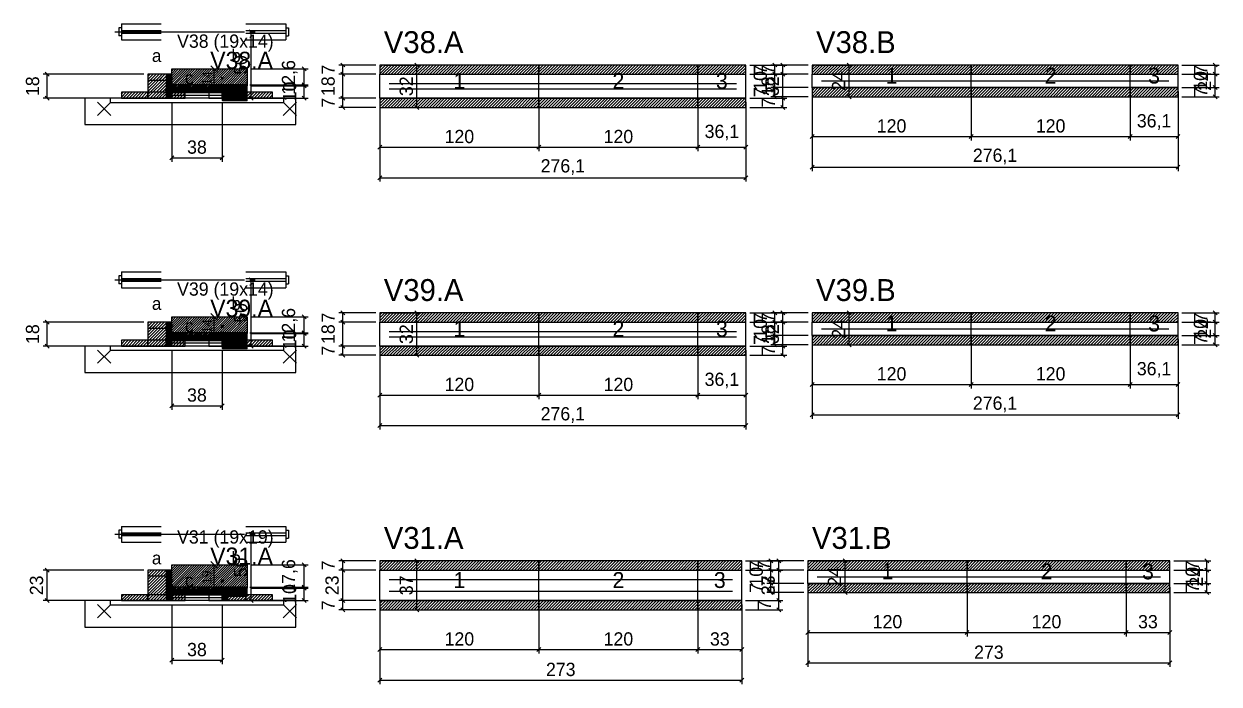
# Model space of a CAD drawing. Extents: x -9000 to 3070, y -8804 to 1250.
# Drawn here: x -72 to 830, y -7524 to -7026 of the extents above; entities that cross this region are included whole.
import ezdxf
from ezdxf.enums import TextEntityAlignment as Align

# ---------------------------------------------------------------- set-up
doc = ezdxf.new("R2010")
doc.units = 0
for name, color, linetype in [('5', 5, 'Continuous'), ('BARRA_ANCORAGEM', 126, 'Continuous'), ('barrote', 126, 'Continuous'), ('CONCRETO', 251, 'Continuous'), ('COTA', 241, 'Continuous'), ('Cota Seção (2x)', 241, 'Continuous'), ('detalhes', 7, 'Continuous'), ('Hachura', 251, 'Continuous'), ('HACHURACONCRETO', 251, 'Continuous'), ('Madeira', 126, 'Continuous'), ('NOMENCLATURA', 7, 'Continuous'), ('Painéis', 200, 'Continuous'), ('presilha', 224, 'Continuous'), ('SARR_2.2x5', 40, 'Continuous'), ('SARR_2.2x7', 40, 'Continuous'), ('SARRAFO_2_2X7', 40, 'Continuous'), ('SCO-___-LAJ', 224, 'Continuous'), ('TENSOR', 224, 'Continuous'), ('Texto Seção', 7, 'Continuous')]:
    doc.layers.add(name, color=color, linetype=linetype)
doc.dimstyles.new('PAINEL', dxfattribs={"dimtxt": 10, "dimasz": 3, "dimexe": 3, "dimexo": 3, "dimgap": 3, "dimtad": 1, "dimblk": 'OBLIQUE', "dimblk1": 'OBLIQUE', "dimcen": 2.5, "dimclrd": 4, "dimclre": 4, "dimclrt": 240, "dimazin": 3, "dimtfac": 1, "dimtmove": 0, "dimatfit": 3})
doc.dimstyles.new('SECAO2X', dxfattribs={"dimtxt": 7, "dimasz": 5, "dimexe": 3, "dimexo": 3, "dimgap": 2, "dimtad": 3, "dimblk": 'OBLIQUE', "dimblk1": 'OBLIQUE', "dimcen": 2.5, "dimclrd": 4, "dimclre": 4, "dimclrt": 1, "dimazin": 3, "dimtfac": 1, "dimtmove": 0, "dimatfit": 3})

# ---------------------------------------------------------------- blocks, each defined once
blk = doc.blocks.new('PAR_ESQ')
for p, q in [((-1, -1), (1, 1)), ((-1, 1), (1, -1))]:
    blk.add_line(p, q)
blk = doc.blocks.new('PAR_FUNDO_ESQ')
for p, q in [((-1, -1), (1, 1)), ((-1, 1), (1, -1))]:
    blk.add_line(p, q)
blk = doc.blocks.new('PAR_FUNDO_DIR')
for p, q in [((-1, -1), (1, 1)), ((-1, 1), (1, -1))]:
    blk.add_line(p, q)
blk = doc.blocks.new('par_int_esq')
for p, q in [((-1, -1), (1, 1)), ((-1, 1), (1, -1))]:
    blk.add_line(p, q)
blk = doc.blocks.new('par_int_dir')
for p, q in [((-1, -1), (1, 1)), ((-1, 1), (1, -1))]:
    blk.add_line(p, q)
blk = doc.blocks.new('_OBLIQUE')
at = {"color": 0, "linetype": 'BYBLOCK'}
blk.add_line((-0.5, -0.5), (0.5, 0.5), dxfattribs=at)

msp = doc.modelspace()

# ---------------------------------------------------------------- hatches: boundary and pattern name
at = {"layer": 'COTA'}
h = msp.add_hatch(dxfattribs=at)
h.set_pattern_fill('ANSI31', scale=0.4)
h.paths.add_polyline_path([(40, -7074), (40, -7060), (97, -7060), (97, -7072.6), (78, -7072.6), (78, -7074)])
h = msp.add_hatch(dxfattribs=at)
h.set_pattern_fill('ANSI31', scale=0.5)
h.paths.add_polyline_path([(197, -7064), (317, -7064), (317, -7057), (197, -7057)])
h = msp.add_hatch(dxfattribs=at)
h.set_pattern_fill('ANSI31', scale=0.5)
h.paths.add_polyline_path([(317, -7064), (437, -7064), (437, -7057), (317, -7057)])
h = msp.add_hatch(dxfattribs=at)
h.set_pattern_fill('ANSI31', scale=0.5)
h.paths.add_polyline_path([(437, -7064), (473.1, -7064), (473.1, -7057), (437, -7057)])
h = msp.add_hatch(dxfattribs=at)
h.set_pattern_fill('ANSI31', scale=0.5)
h.paths.add_polyline_path([(523.1, -7064), (643.1, -7064), (643.1, -7057), (523.1, -7057)])
h = msp.add_hatch(dxfattribs=at)
h.set_pattern_fill('ANSI31', scale=0.5)
h.paths.add_polyline_path([(643.1, -7064), (763.1, -7064), (763.1, -7057), (643.1, -7057)])
h = msp.add_hatch(dxfattribs=at)
h.set_pattern_fill('ANSI31', scale=0.5)
h.paths.add_polyline_path([(763.1, -7064), (799.2, -7064), (799.2, -7057), (763.1, -7057)])
h = msp.add_hatch(dxfattribs=at)
h.set_pattern_fill('ANSI31', scale=0.5)
h.paths.add_polyline_path([(523.1, -7081), (643.1, -7081), (643.1, -7074), (523.1, -7074)])
h = msp.add_hatch(dxfattribs=at)
h.set_pattern_fill('ANSI31', scale=0.5)
h.paths.add_polyline_path([(643.1, -7081), (763.1, -7081), (763.1, -7074), (643.1, -7074)])
h = msp.add_hatch(dxfattribs=at)
h.set_pattern_fill('ANSI31', scale=0.5)
h.paths.add_polyline_path([(763.1, -7081), (799.2, -7081), (799.2, -7074), (763.1, -7074)])
h = msp.add_hatch(dxfattribs=at)
h.set_pattern_fill('ANSI31', scale=0.5)
h.paths.add_polyline_path([(197, -7089), (317, -7089), (317, -7082), (197, -7082)])
h = msp.add_hatch(dxfattribs=at)
h.set_pattern_fill('ANSI31', scale=0.5)
h.paths.add_polyline_path([(317, -7089), (437, -7089), (437, -7082), (317, -7082)])
h = msp.add_hatch(dxfattribs=at)
h.set_pattern_fill('ANSI31', scale=0.5)
h.paths.add_polyline_path([(437, -7089), (473.1, -7089), (473.1, -7082), (437, -7082)])
h = msp.add_hatch(dxfattribs=at)
h.set_pattern_fill('ANSI31', scale=0.4)
h.paths.add_polyline_path([(40, -7261), (40, -7247), (97, -7247), (97, -7259.6), (78, -7259.6), (78, -7261)])
h = msp.add_hatch(dxfattribs=at)
h.set_pattern_fill('ANSI31', scale=0.5)
h.paths.add_polyline_path([(197, -7251), (317, -7251), (317, -7244), (197, -7244)])
h = msp.add_hatch(dxfattribs=at)
h.set_pattern_fill('ANSI31', scale=0.5)
h.paths.add_polyline_path([(317, -7251), (437, -7251), (437, -7244), (317, -7244)])
h = msp.add_hatch(dxfattribs=at)
h.set_pattern_fill('ANSI31', scale=0.5)
h.paths.add_polyline_path([(437, -7251), (473.1, -7251), (473.1, -7244), (437, -7244)])
h = msp.add_hatch(dxfattribs=at)
h.set_pattern_fill('ANSI31', scale=0.5)
h.paths.add_polyline_path([(523.1, -7251), (643.1, -7251), (643.1, -7244), (523.1, -7244)])
h = msp.add_hatch(dxfattribs=at)
h.set_pattern_fill('ANSI31', scale=0.5)
h.paths.add_polyline_path([(643.1, -7251), (763.1, -7251), (763.1, -7244), (643.1, -7244)])
h = msp.add_hatch(dxfattribs=at)
h.set_pattern_fill('ANSI31', scale=0.5)
h.paths.add_polyline_path([(763.1, -7251), (799.2, -7251), (799.2, -7244), (763.1, -7244)])
h = msp.add_hatch(dxfattribs=at)
h.set_pattern_fill('ANSI31', scale=0.5)
h.paths.add_polyline_path([(523.1, -7268), (643.1, -7268), (643.1, -7261), (523.1, -7261)])
h = msp.add_hatch(dxfattribs=at)
h.set_pattern_fill('ANSI31', scale=0.5)
h.paths.add_polyline_path([(643.1, -7268), (763.1, -7268), (763.1, -7261), (643.1, -7261)])
h = msp.add_hatch(dxfattribs=at)
h.set_pattern_fill('ANSI31', scale=0.5)
h.paths.add_polyline_path([(763.1, -7268), (799.2, -7268), (799.2, -7261), (763.1, -7261)])
h = msp.add_hatch(dxfattribs=at)
h.set_pattern_fill('ANSI31', scale=0.5)
h.paths.add_polyline_path([(197, -7276), (317, -7276), (317, -7269), (197, -7269)])
h = msp.add_hatch(dxfattribs=at)
h.set_pattern_fill('ANSI31', scale=0.5)
h.paths.add_polyline_path([(317, -7276), (437, -7276), (437, -7269), (317, -7269)])
h = msp.add_hatch(dxfattribs=at)
h.set_pattern_fill('ANSI31', scale=0.5)
h.paths.add_polyline_path([(437, -7276), (473.1, -7276), (473.1, -7269), (437, -7269)])
h = msp.add_hatch(dxfattribs=at)
h.set_pattern_fill('ANSI31', scale=0.4)
h.paths.add_polyline_path([(40, -7453), (40, -7434), (97, -7434), (97, -7451.6), (78, -7451.6), (78, -7453)])
h = msp.add_hatch(dxfattribs=at)
h.set_pattern_fill('ANSI31', scale=0.5)
h.paths.add_polyline_path([(197, -7438), (317, -7438), (317, -7431), (197, -7431)])
h = msp.add_hatch(dxfattribs=at)
h.set_pattern_fill('ANSI31', scale=0.5)
h.paths.add_polyline_path([(317, -7438), (437, -7438), (437, -7431), (317, -7431)])
h = msp.add_hatch(dxfattribs=at)
h.set_pattern_fill('ANSI31', scale=0.5)
h.paths.add_polyline_path([(437, -7438), (470, -7438), (470, -7431), (437, -7431)])
h = msp.add_hatch(dxfattribs=at)
h.set_pattern_fill('ANSI31', scale=0.5)
h.paths.add_polyline_path([(520, -7438), (640, -7438), (640, -7431), (520, -7431)])
h = msp.add_hatch(dxfattribs=at)
h.set_pattern_fill('ANSI31', scale=0.5)
h.paths.add_polyline_path([(640, -7438), (760, -7438), (760, -7431), (640, -7431)])
h = msp.add_hatch(dxfattribs=at)
h.set_pattern_fill('ANSI31', scale=0.5)
h.paths.add_polyline_path([(760, -7438), (793, -7438), (793, -7431), (760, -7431)])
h = msp.add_hatch(dxfattribs=at)
h.set_pattern_fill('ANSI31', scale=0.5)
h.paths.add_polyline_path([(520, -7455), (640, -7455), (640, -7448), (520, -7448)])
h = msp.add_hatch(dxfattribs=at)
h.set_pattern_fill('ANSI31', scale=0.5)
h.paths.add_polyline_path([(640, -7455), (760, -7455), (760, -7448), (640, -7448)])
h = msp.add_hatch(dxfattribs=at)
h.set_pattern_fill('ANSI31', scale=0.5)
h.paths.add_polyline_path([(760, -7455), (793, -7455), (793, -7448), (760, -7448)])
h = msp.add_hatch(dxfattribs=at)
h.set_pattern_fill('ANSI31', scale=0.5)
h.paths.add_polyline_path([(197, -7468), (317, -7468), (317, -7461), (197, -7461)])
h = msp.add_hatch(dxfattribs=at)
h.set_pattern_fill('ANSI31', scale=0.5)
h.paths.add_polyline_path([(317, -7468), (437, -7468), (437, -7461), (317, -7461)])
h = msp.add_hatch(dxfattribs=at)
h.set_pattern_fill('ANSI31', scale=0.5)
h.paths.add_polyline_path([(437, -7468), (470, -7468), (470, -7461), (437, -7461)])
at = {"layer": 'Hachura'}
h = msp.add_hatch(dxfattribs=at)
h.set_pattern_fill('ANSI31', scale=0.5)
h.paths.add_polyline_path([(22, -7082), (36, -7082), (36, -7064), (22, -7064)])
h = msp.add_hatch(dxfattribs=at)
h.set_pattern_fill('ANSI31', scale=0.5)
h.paths.add_polyline_path([(22, -7068.4), (36, -7068.4), (36, -7064), (22, -7064)])
h = msp.add_hatch(dxfattribs=at)
h.set_pattern_fill('SOLID')
h.paths.add_polyline_path([(36, -7082), (40, -7082), (40, -7064), (36, -7064)])
h = msp.add_hatch(dxfattribs=at)
h.set_pattern_fill('ANSI31', scale=0.5)
h.paths.add_polyline_path([(2, -7082), (22, -7082), (22, -7077.6), (2, -7077.6)])
h = msp.add_hatch(dxfattribs=at)
h.set_pattern_fill('SOLID')
h.paths.add_polyline_path([(40, -7077.6), (78, -7077.6), (78, -7074), (40, -7074)])
h = msp.add_hatch(dxfattribs=at)
h.set_pattern_fill('ANSI31', scale=0.5)
h.paths.add_polyline_path([(40, -7082), (50, -7082), (50, -7077.6), (40, -7077.6)])
h = msp.add_hatch(dxfattribs=at)
h.set_pattern_fill('SOLID')
h.paths.add_polyline_path([(78, -7082), (82, -7082), (82, -7072), (78, -7072)])
h = msp.add_hatch(dxfattribs=at)
h.set_pattern_fill('SOLID')
h.paths.add_polyline_path([(78, -7072), (97, -7072), (97, -7084), (78, -7084)])
h = msp.add_hatch(dxfattribs=at)
h.set_pattern_fill('ANSI31', scale=0.5)
h.paths.add_polyline_path([(82, -7082), (96, -7082), (96, -7072), (82, -7072)])
h = msp.add_hatch(dxfattribs=at)
h.set_pattern_fill('ANSI31', scale=0.5)
h.paths.add_polyline_path([(82, -7076.4), (96, -7076.4), (96, -7072), (82, -7072)])
h = msp.add_hatch(dxfattribs=at)
h.set_pattern_fill('ANSI31', scale=0.5)
h.paths.add_polyline_path([(96, -7082), (116, -7082), (116, -7077.6), (96, -7077.6)])
h = msp.add_hatch(dxfattribs=at)
h.set_pattern_fill('ANSI31', scale=0.5)
h.paths.add_polyline_path([(22, -7269), (36, -7269), (36, -7251), (22, -7251)])
h = msp.add_hatch(dxfattribs=at)
h.set_pattern_fill('ANSI31', scale=0.5)
h.paths.add_polyline_path([(22, -7255.4), (36, -7255.4), (36, -7251), (22, -7251)])
h = msp.add_hatch(dxfattribs=at)
h.set_pattern_fill('SOLID')
h.paths.add_polyline_path([(36, -7269), (40, -7269), (40, -7251), (36, -7251)])
h = msp.add_hatch(dxfattribs=at)
h.set_pattern_fill('SOLID')
h.paths.add_polyline_path([(78, -7269), (82, -7269), (82, -7259), (78, -7259)])
h = msp.add_hatch(dxfattribs=at)
h.set_pattern_fill('SOLID')
h.paths.add_polyline_path([(78, -7259), (97, -7259), (97, -7271), (78, -7271)])
h = msp.add_hatch(dxfattribs=at)
h.set_pattern_fill('ANSI31', scale=0.5)
h.paths.add_polyline_path([(82, -7269), (96, -7269), (96, -7259), (82, -7259)])
h = msp.add_hatch(dxfattribs=at)
h.set_pattern_fill('ANSI31', scale=0.5)
h.paths.add_polyline_path([(82, -7263.4), (96, -7263.4), (96, -7259), (82, -7259)])
h = msp.add_hatch(dxfattribs=at)
h.set_pattern_fill('ANSI31', scale=0.5)
h.paths.add_polyline_path([(2, -7269), (22, -7269), (22, -7264.6), (2, -7264.6)])
h = msp.add_hatch(dxfattribs=at)
h.set_pattern_fill('SOLID')
h.paths.add_polyline_path([(40, -7264.6), (78, -7264.6), (78, -7261), (40, -7261)])
h = msp.add_hatch(dxfattribs=at)
h.set_pattern_fill('ANSI31', scale=0.5)
h.paths.add_polyline_path([(40, -7269), (50, -7269), (50, -7264.6), (40, -7264.6)])
h = msp.add_hatch(dxfattribs=at)
h.set_pattern_fill('ANSI31', scale=0.5)
h.paths.add_polyline_path([(96, -7269), (116, -7269), (116, -7264.6), (96, -7264.6)])
h = msp.add_hatch(dxfattribs=at)
h.set_pattern_fill('ANSI31', scale=0.5)
h.paths.add_polyline_path([(22, -7461), (36, -7461), (36, -7438), (22, -7438)])
h = msp.add_hatch(dxfattribs=at)
h.set_pattern_fill('ANSI31', scale=0.5)
h.paths.add_polyline_path([(22, -7442.4), (36, -7442.4), (36, -7438), (22, -7438)])
h = msp.add_hatch(dxfattribs=at)
h.set_pattern_fill('SOLID')
h.paths.add_polyline_path([(36, -7461), (40, -7461), (40, -7438), (36, -7438)])
h = msp.add_hatch(dxfattribs=at)
h.set_pattern_fill('ANSI31', scale=0.5)
h.paths.add_polyline_path([(2, -7461), (22, -7461), (22, -7456.6), (2, -7456.6)])
h = msp.add_hatch(dxfattribs=at)
h.set_pattern_fill('SOLID')
h.paths.add_polyline_path([(40, -7456.6), (78, -7456.6), (78, -7453), (40, -7453)])
h = msp.add_hatch(dxfattribs=at)
h.set_pattern_fill('ANSI31', scale=0.5)
h.paths.add_polyline_path([(40, -7461), (50, -7461), (50, -7456.6), (40, -7456.6)])
h = msp.add_hatch(dxfattribs=at)
h.set_pattern_fill('SOLID')
h.paths.add_polyline_path([(78, -7461), (82, -7461), (82, -7451), (78, -7451)])
h = msp.add_hatch(dxfattribs=at)
h.set_pattern_fill('SOLID')
h.paths.add_polyline_path([(78, -7451), (97, -7451), (97, -7458), (78, -7458)])
h = msp.add_hatch(dxfattribs=at)
h.set_pattern_fill('ANSI31', scale=0.5)
h.paths.add_polyline_path([(82, -7461), (96, -7461), (96, -7451), (82, -7451)])
h = msp.add_hatch(dxfattribs=at)
h.set_pattern_fill('ANSI31', scale=0.5)
h.paths.add_polyline_path([(82, -7455.4), (96, -7455.4), (96, -7451), (82, -7451)])
h = msp.add_hatch(dxfattribs=at)
h.set_pattern_fill('ANSI31', scale=0.5)
h.paths.add_polyline_path([(96, -7461), (116, -7461), (116, -7456.6), (96, -7456.6)])
at = {"layer": 'HACHURACONCRETO'}
h = msp.add_hatch(dxfattribs=at)
h.set_pattern_fill('ANSI31', scale=0.3)
h.paths.add_polyline_path([(40, -7077.6), (78, -7077.6), (78, -7072), (40, -7072)])
h = msp.add_hatch(dxfattribs=at)
h.set_pattern_fill('ANSI31', scale=0.3)
h.paths.add_polyline_path([(40, -7264.6), (78, -7264.6), (78, -7259), (40, -7259)])
h = msp.add_hatch(dxfattribs=at)
h.set_pattern_fill('ANSI31', scale=0.3)
h.paths.add_polyline_path([(40, -7456.6), (78, -7456.6), (78, -7451), (40, -7451)])

# ---------------------------------------------------------------- linework, layer by layer
for p, q in [((0, -7029), (0, -7035)), ((2, -7029), (0, -7029)), ((2, -7026), (32, -7026)), ((2, -7026), (2, -7038)), ((2, -7031), (32, -7031)), ((2, -7033), (32, -7033)), ((96, -7026), (126, -7026)), ((96, -7031), (126, -7031)), ((96, -7033), (126, -7033)), ((126, -7026), (126, -7038)), ((126, -7029), (128, -7029)), ((128, -7029), (128, -7035)), ((2, -7035), (0, -7035)), ((2, -7038), (32, -7038)), ((96, -7038), (126, -7038)), ((126, -7035), (128, -7035)), ((2, -7213), (32, -7213)), ((2, -7213), (2, -7225)), ((96, -7213), (126, -7213)), ((126, -7213), (126, -7225)), ((0, -7216), (0, -7222)), ((2, -7216), (0, -7216)), ((2, -7222), (0, -7222)), ((2, -7218), (32, -7218)), ((2, -7220), (32, -7220)), ((96, -7218), (126, -7218)), ((96, -7220), (126, -7220)), ((126, -7216), (128, -7216)), ((126, -7222), (128, -7222)), ((128, -7216), (128, -7222)), ((2, -7225), (32, -7225)), ((96, -7225), (126, -7225)), ((0, -7408), (0, -7414)), ((2, -7408), (0, -7408)), ((2, -7405), (32, -7405)), ((2, -7405), (2, -7417)), ((2, -7410), (32, -7410)), ((2, -7412), (32, -7412)), ((96, -7405), (126, -7405)), ((96, -7410), (126, -7410)), ((96, -7412), (126, -7412)), ((126, -7405), (126, -7417)), ((126, -7408), (128, -7408)), ((128, -7408), (128, -7414)), ((2, -7414), (0, -7414)), ((2, -7417), (32, -7417)), ((96, -7417), (126, -7417)), ((126, -7414), (128, -7414))]:
    msp.add_line(p, q)
at = {"layer": 'BARRA_ANCORAGEM'}
for p, q in [((40, -7074.3), (78, -7074.3)), ((40, -7076.3), (40, -7074.3)), ((40, -7076.3), (78, -7076.3)), ((40, -7077.7), (78, -7077.7)), ((40, -7079.7), (40, -7077.7)), ((78, -7076.3), (78, -7074.3)), ((78, -7079.7), (78, -7077.7)), ((40, -7079.7), (78, -7079.7)), ((40, -7261.3), (78, -7261.3)), ((40, -7263.3), (40, -7261.3)), ((40, -7263.3), (78, -7263.3)), ((40, -7264.7), (78, -7264.7)), ((40, -7266.7), (40, -7264.7)), ((40, -7266.7), (78, -7266.7)), ((78, -7263.3), (78, -7261.3)), ((78, -7266.7), (78, -7264.7)), ((40, -7453.3), (78, -7453.3)), ((40, -7455.3), (40, -7453.3)), ((40, -7455.3), (78, -7455.3)), ((40, -7456.7), (78, -7456.7)), ((40, -7458.7), (40, -7456.7)), ((78, -7455.3), (78, -7453.3)), ((78, -7458.7), (78, -7456.7)), ((40, -7458.7), (78, -7458.7))]:
    msp.add_line(p, q, dxfattribs=at)
at = {"layer": 'barrote'}
for points in [[(-25.5, -7102), (133.5, -7102), (133.5, -7082), (-25.5, -7082)], [(-25.5, -7289), (133.5, -7289), (133.5, -7269), (-25.5, -7269)], [(-25.5, -7481), (133.5, -7481), (133.5, -7461), (-25.5, -7461)]]:
    msp.add_lwpolyline(points, close=True, dxfattribs=at)
at = {"layer": 'CONCRETO'}
for points in [[(40, -7074), (40, -7060), (97, -7060), (97, -7072.6), (78, -7072.6), (78, -7074)], [(40, -7261), (40, -7247), (97, -7247), (97, -7259.6), (78, -7259.6), (78, -7261)], [(40, -7453), (40, -7434), (97, -7434), (97, -7451.6), (78, -7451.6), (78, -7453)]]:
    msp.add_lwpolyline(points, close=True, dxfattribs=at)
at = {"layer": 'HACHURACONCRETO'}
for points in [[(40, -7077.6), (78, -7077.6), (78, -7072), (40, -7072)], [(40, -7264.6), (78, -7264.6), (78, -7259), (40, -7259)], [(40, -7456.6), (78, -7456.6), (78, -7451), (40, -7451)]]:
    msp.add_lwpolyline(points, close=True, dxfattribs=at)
at = {"layer": 'Madeira'}
for points in [[(22, -7082), (36, -7082), (36, -7064), (22, -7064)], [(22, -7068.4), (36, -7068.4), (36, -7064), (22, -7064)], [(2, -7082), (22, -7082), (22, -7077.6), (2, -7077.6)], [(22, -7082), (36, -7082), (36, -7077.6), (22, -7077.6)], [(40, -7082), (50, -7082), (50, -7077.6), (40, -7077.6)], [(68, -7082), (78, -7082), (78, -7077.6), (68, -7077.6)], [(82, -7082), (96, -7082), (96, -7072), (82, -7072)], [(82, -7076.4), (96, -7076.4), (96, -7072), (82, -7072)], [(96, -7082), (116, -7082), (116, -7077.6), (96, -7077.6)], [(22, -7269), (36, -7269), (36, -7251), (22, -7251)], [(22, -7255.4), (36, -7255.4), (36, -7251), (22, -7251)], [(82, -7269), (96, -7269), (96, -7259), (82, -7259)], [(82, -7263.4), (96, -7263.4), (96, -7259), (82, -7259)], [(2, -7269), (22, -7269), (22, -7264.6), (2, -7264.6)], [(22, -7269), (36, -7269), (36, -7264.6), (22, -7264.6)], [(40, -7269), (50, -7269), (50, -7264.6), (40, -7264.6)], [(68, -7269), (78, -7269), (78, -7264.6), (68, -7264.6)], [(96, -7269), (116, -7269), (116, -7264.6), (96, -7264.6)], [(22, -7461), (36, -7461), (36, -7438), (22, -7438)], [(22, -7442.4), (36, -7442.4), (36, -7438), (22, -7438)], [(2, -7461), (22, -7461), (22, -7456.6), (2, -7456.6)], [(22, -7461), (36, -7461), (36, -7456.6), (22, -7456.6)], [(40, -7461), (50, -7461), (50, -7456.6), (40, -7456.6)], [(68, -7461), (78, -7461), (78, -7456.6), (68, -7456.6)], [(82, -7461), (96, -7461), (96, -7451), (82, -7451)], [(82, -7455.4), (96, -7455.4), (96, -7451), (82, -7451)], [(96, -7461), (116, -7461), (116, -7456.6), (96, -7456.6)]]:
    msp.add_lwpolyline(points, close=True, dxfattribs=at)
at = {"layer": 'Painéis'}
for p, q in [((197, -7064), (317, -7064)), ((197, -7082), (197, -7064)), ((317, -7082), (317, -7064)), ((317, -7082), (317, -7064)), ((317, -7064), (437, -7064)), ((317, -7082), (317, -7064)), ((437, -7082), (437, -7064)), ((437, -7082), (437, -7064)), ((437, -7064), (473.1, -7064)), ((437, -7082), (437, -7064)), ((473.1, -7082), (473.1, -7064)), ((523.1, -7064), (643.1, -7064)), ((523.1, -7074), (523.1, -7064)), ((643.1, -7074), (643.1, -7064)), ((643.1, -7074), (643.1, -7064)), ((643.1, -7064), (763.1, -7064)), ((643.1, -7074), (643.1, -7064)), ((763.1, -7074), (763.1, -7064)), ((763.1, -7074), (763.1, -7064)), ((763.1, -7064), (799.2, -7064)), ((763.1, -7074), (763.1, -7064)), ((799.2, -7074), (799.2, -7064)), ((523.1, -7074), (643.1, -7074)), ((643.1, -7074), (763.1, -7074)), ((763.1, -7074), (799.2, -7074)), ((197, -7082), (317, -7082)), ((317, -7082), (437, -7082)), ((437, -7082), (473.1, -7082)), ((197, -7251), (317, -7251)), ((197, -7269), (197, -7251)), ((317, -7269), (317, -7251)), ((317, -7269), (317, -7251)), ((317, -7251), (437, -7251)), ((317, -7269), (317, -7251)), ((437, -7269), (437, -7251)), ((437, -7269), (437, -7251)), ((437, -7251), (473.1, -7251)), ((437, -7269), (437, -7251)), ((473.1, -7269), (473.1, -7251)), ((523.1, -7251), (643.1, -7251)), ((523.1, -7261), (523.1, -7251)), ((643.1, -7261), (643.1, -7251)), ((643.1, -7261), (643.1, -7251)), ((643.1, -7251), (763.1, -7251)), ((643.1, -7261), (643.1, -7251)), ((763.1, -7261), (763.1, -7251)), ((763.1, -7261), (763.1, -7251)), ((763.1, -7251), (799.2, -7251)), ((763.1, -7261), (763.1, -7251)), ((799.2, -7261), (799.2, -7251)), ((523.1, -7261), (643.1, -7261)), ((643.1, -7261), (763.1, -7261)), ((763.1, -7261), (799.2, -7261)), ((197, -7269), (317, -7269)), ((317, -7269), (437, -7269)), ((437, -7269), (473.1, -7269)), ((197, -7438), (317, -7438)), ((197, -7461), (197, -7438)), ((317, -7461), (317, -7438)), ((317, -7461), (317, -7438)), ((317, -7438), (437, -7438)), ((317, -7461), (317, -7438)), ((437, -7461), (437, -7438)), ((437, -7461), (437, -7438)), ((437, -7438), (470, -7438)), ((437, -7461), (437, -7438)), ((470, -7461), (470, -7438)), ((520, -7438), (640, -7438)), ((520, -7448), (520, -7438)), ((640, -7448), (640, -7438)), ((640, -7448), (640, -7438)), ((640, -7438), (760, -7438)), ((640, -7448), (640, -7438)), ((760, -7448), (760, -7438)), ((760, -7448), (760, -7438)), ((760, -7438), (793, -7438)), ((760, -7448), (760, -7438)), ((793, -7448), (793, -7438)), ((520, -7448), (640, -7448)), ((640, -7448), (760, -7448)), ((760, -7448), (793, -7448)), ((197, -7461), (317, -7461)), ((317, -7461), (437, -7461)), ((437, -7461), (470, -7461))]:
    msp.add_line(p, q, dxfattribs=at)
for points in [[(36, -7082), (40, -7082), (40, -7064), (36, -7064)], [(40, -7077.6), (78, -7077.6), (78, -7074), (40, -7074)], [(78, -7082), (82, -7082), (82, -7072), (78, -7072)], [(78, -7072), (97, -7072), (97, -7072.6), (78, -7072.6)], [(36, -7269), (40, -7269), (40, -7251), (36, -7251)], [(78, -7269), (82, -7269), (82, -7259), (78, -7259)], [(78, -7259), (97, -7259), (97, -7259.6), (78, -7259.6)], [(40, -7264.6), (78, -7264.6), (78, -7261), (40, -7261)], [(36, -7461), (40, -7461), (40, -7438), (36, -7438)], [(40, -7456.6), (78, -7456.6), (78, -7453), (40, -7453)], [(78, -7461), (82, -7461), (82, -7451), (78, -7451)], [(78, -7451), (97, -7451), (97, -7451.6), (78, -7451.6)]]:
    msp.add_lwpolyline(points, close=True, dxfattribs=at)
at = {"layer": 'presilha'}
for p, q in [((-16, -7095), (-6, -7085)), ((-16, -7085), (-6, -7095)), ((124, -7095), (134, -7085)), ((124, -7085), (134, -7095)), ((-16, -7282), (-6, -7272)), ((-16, -7272), (-6, -7282)), ((124, -7282), (134, -7272)), ((124, -7272), (134, -7282)), ((-16, -7474), (-6, -7464)), ((-16, -7464), (-6, -7474)), ((124, -7474), (134, -7464)), ((124, -7464), (134, -7474))]:
    msp.add_line(p, q, dxfattribs=at)
at = {"layer": 'SARR_2.2x5'}
for points in [[(530.1, -7069), (643.1, -7069)], [(530.1, -7069), (643.1, -7069)], [(643.1, -7069), (763.1, -7069)], [(643.1, -7069), (763.1, -7069)], [(763.1, -7069), (792.2, -7069)], [(763.1, -7069), (792.2, -7069)], [(530.1, -7256), (643.1, -7256)], [(530.1, -7256), (643.1, -7256)], [(643.1, -7256), (763.1, -7256)], [(643.1, -7256), (763.1, -7256)], [(763.1, -7256), (792.2, -7256)], [(763.1, -7256), (792.2, -7256)], [(527, -7443), (640, -7443)], [(527, -7443), (640, -7443)], [(640, -7443), (760, -7443)], [(640, -7443), (760, -7443)], [(760, -7443), (786, -7443)], [(760, -7443), (786, -7443)]]:
    msp.add_lwpolyline(points, dxfattribs=at)
at = {"layer": 'SARR_2.2x7'}
for points in [[(204, -7071), (317, -7071)], [(204, -7071), (317, -7071)], [(204, -7075), (317, -7075)], [(204, -7075), (317, -7075)], [(317, -7071), (437, -7071)], [(317, -7071), (437, -7071)], [(317, -7075), (437, -7075)], [(317, -7075), (437, -7075)], [(437, -7071), (466.1, -7071)], [(437, -7071), (466.1, -7071)], [(437, -7075), (466.1, -7075)], [(437, -7075), (466.1, -7075)], [(204, -7258), (317, -7258)], [(204, -7258), (317, -7258)], [(317, -7258), (437, -7258)], [(317, -7258), (437, -7258)], [(437, -7258), (466.1, -7258)], [(437, -7258), (466.1, -7258)], [(204, -7262), (317, -7262)], [(204, -7262), (317, -7262)], [(317, -7262), (437, -7262)], [(317, -7262), (437, -7262)], [(437, -7262), (466.1, -7262)], [(437, -7262), (466.1, -7262)], [(204, -7445), (317, -7445)], [(204, -7445), (317, -7445)], [(317, -7445), (437, -7445)], [(317, -7445), (437, -7445)], [(437, -7445), (463, -7445)], [(437, -7445), (463, -7445)], [(204, -7454), (317, -7454)], [(204, -7454), (317, -7454)], [(317, -7454), (437, -7454)], [(317, -7454), (437, -7454)], [(437, -7454), (463, -7454)], [(437, -7454), (463, -7454)]]:
    msp.add_lwpolyline(points, dxfattribs=at)
at = {"layer": 'SARRAFO_2_2X7'}
for p, q in [((36, -7073.2), (36, -7068.8)), ((36, -7068.8), (40, -7068.8)), ((40, -7073.2), (40, -7068.8)), ((36, -7077.2), (36, -7072.8)), ((36, -7072.8), (40, -7072.8)), ((36, -7073.2), (40, -7073.2)), ((36, -7077.2), (40, -7077.2)), ((40, -7077.2), (40, -7072.8)), ((78, -7079.2), (78, -7074.8)), ((78, -7074.8), (82, -7074.8)), ((82, -7079.2), (82, -7074.8)), ((78, -7079.2), (82, -7079.2)), ((36, -7260.2), (36, -7255.8)), ((36, -7255.8), (40, -7255.8)), ((40, -7260.2), (40, -7255.8)), ((36, -7264.2), (36, -7259.8)), ((36, -7259.8), (40, -7259.8)), ((36, -7260.2), (40, -7260.2)), ((36, -7264.2), (40, -7264.2)), ((40, -7264.2), (40, -7259.8)), ((78, -7266.2), (78, -7261.8)), ((78, -7261.8), (82, -7261.8)), ((78, -7266.2), (82, -7266.2)), ((82, -7266.2), (82, -7261.8)), ((36, -7447.2), (36, -7442.8)), ((36, -7442.8), (40, -7442.8)), ((36, -7447.2), (40, -7447.2)), ((40, -7447.2), (40, -7442.8)), ((36, -7456.2), (36, -7451.8)), ((36, -7451.8), (40, -7451.8)), ((36, -7456.2), (40, -7456.2)), ((40, -7456.2), (40, -7451.8)), ((78, -7458.2), (78, -7453.8)), ((78, -7453.8), (82, -7453.8)), ((82, -7458.2), (82, -7453.8)), ((78, -7458.2), (82, -7458.2))]:
    msp.add_line(p, q, dxfattribs=at)
at = {"layer": 'SCO-___-LAJ'}
for points in [[(197, -7064), (317, -7064), (317, -7057), (197, -7057)], [(317, -7064), (437, -7064), (437, -7057), (317, -7057)], [(437, -7064), (473.1, -7064), (473.1, -7057), (437, -7057)], [(523.1, -7064), (643.1, -7064), (643.1, -7057), (523.1, -7057)], [(643.1, -7064), (763.1, -7064), (763.1, -7057), (643.1, -7057)], [(763.1, -7064), (799.2, -7064), (799.2, -7057), (763.1, -7057)], [(523.1, -7081), (643.1, -7081), (643.1, -7074), (523.1, -7074)], [(643.1, -7081), (763.1, -7081), (763.1, -7074), (643.1, -7074)], [(763.1, -7081), (799.2, -7081), (799.2, -7074), (763.1, -7074)], [(-6.5, -7085.2), (124.5, -7085.2), (124.5, -7082), (-6.5, -7082)], [(197, -7089), (317, -7089), (317, -7082), (197, -7082)], [(317, -7089), (437, -7089), (437, -7082), (317, -7082)], [(437, -7089), (473.1, -7089), (473.1, -7082), (437, -7082)], [(197, -7251), (317, -7251), (317, -7244), (197, -7244)], [(317, -7251), (437, -7251), (437, -7244), (317, -7244)], [(437, -7251), (473.1, -7251), (473.1, -7244), (437, -7244)], [(523.1, -7251), (643.1, -7251), (643.1, -7244), (523.1, -7244)], [(643.1, -7251), (763.1, -7251), (763.1, -7244), (643.1, -7244)], [(763.1, -7251), (799.2, -7251), (799.2, -7244), (763.1, -7244)], [(523.1, -7268), (643.1, -7268), (643.1, -7261), (523.1, -7261)], [(643.1, -7268), (763.1, -7268), (763.1, -7261), (643.1, -7261)], [(763.1, -7268), (799.2, -7268), (799.2, -7261), (763.1, -7261)], [(-6.5, -7272.2), (124.5, -7272.2), (124.5, -7269), (-6.5, -7269)], [(197, -7276), (317, -7276), (317, -7269), (197, -7269)], [(317, -7276), (437, -7276), (437, -7269), (317, -7269)], [(437, -7276), (473.1, -7276), (473.1, -7269), (437, -7269)], [(197, -7438), (317, -7438), (317, -7431), (197, -7431)], [(317, -7438), (437, -7438), (437, -7431), (317, -7431)], [(437, -7438), (470, -7438), (470, -7431), (437, -7431)], [(520, -7438), (640, -7438), (640, -7431), (520, -7431)], [(640, -7438), (760, -7438), (760, -7431), (640, -7431)], [(760, -7438), (793, -7438), (793, -7431), (760, -7431)], [(520, -7455), (640, -7455), (640, -7448), (520, -7448)], [(640, -7455), (760, -7455), (760, -7448), (640, -7448)], [(760, -7455), (793, -7455), (793, -7448), (760, -7448)], [(-6.5, -7464.2), (124.5, -7464.2), (124.5, -7461), (-6.5, -7461)], [(197, -7468), (317, -7468), (317, -7461), (197, -7461)], [(317, -7468), (437, -7468), (437, -7461), (317, -7461)], [(437, -7468), (470, -7468), (470, -7461), (437, -7461)]]:
    msp.add_lwpolyline(points, close=True, dxfattribs=at)
at = {"layer": 'TENSOR'}
for p, q in [((-3, -7032), (95, -7032)), ((-3, -7219), (95, -7219)), ((-3, -7411), (95, -7411))]:
    msp.add_line(p, q, dxfattribs=at)

# ---------------------------------------------------------------- block references
at = {"layer": 'Painéis'}
for name, p in [('par_int_esq', (40, -7067)), ('par_int_dir', (78, -7067)), ('PAR_ESQ', (36, -7077)), ('PAR_FUNDO_ESQ', (40, -7072)), ('PAR_FUNDO_DIR', (78, -7072)), ('par_int_esq', (40, -7254)), ('PAR_FUNDO_ESQ', (40, -7259)), ('par_int_dir', (78, -7254)), ('PAR_FUNDO_DIR', (78, -7259)), ('PAR_ESQ', (36, -7264)), ('par_int_esq', (40, -7446)), ('par_int_dir', (78, -7446)), ('PAR_ESQ', (36, -7456)), ('PAR_FUNDO_ESQ', (40, -7451)), ('PAR_FUNDO_DIR', (78, -7451))]:
    msp.add_blockref(name, p, dxfattribs=at)

# ---------------------------------------------------------------- texts
at = {"layer": '5'}
for s, p in [('1', (583.1, -7065)), ('2', (703.1, -7065)), ('3', (781.15, -7065)), ('1', (257, -7069)), ('2', (377, -7069)), ('3', (455.05, -7069)), ('1', (257, -7256)), ('2', (377, -7256)), ('3', (455.05, -7256)), ('1', (583.1, -7252)), ('2', (703.1, -7252)), ('3', (781.15, -7252)), ('1', (257, -7445.5)), ('2', (377, -7445.5)), ('3', (453.5, -7445.5)), ('1', (580, -7439)), ('2', (700, -7439)), ('3', (776.5, -7439))]:
    msp.add_text(s, height=12, dxfattribs=at).set_placement(p, align=Align.MIDDLE_CENTER)
at = {"layer": 'detalhes'}
for s, p in [('a', (25, -7054.7)), ('b', (85, -7054.7)), ('c', (50, -7071.5)), ('b', (85, -7241.7)), ('a', (25, -7241.7)), ('c', (50, -7258.5)), ('a', (25, -7433.7)), ('b', (85, -7433.7)), ('c', (50, -7450.5))]:
    msp.add_text(s, height=9.6, dxfattribs=at).set_placement(p)
at = {"layer": 'NOMENCLATURA'}
for s, p in [('V38.A', (200, -7048)), ('V38.B', (526.1, -7048)), ('V39.A', (200, -7235)), ('V39.B', (526.1, -7235)), ('V31.A', (200, -7422)), ('V31.B', (523, -7422))]:
    msp.add_text(s, height=16.5, dxfattribs=at).set_placement(p)
at = {"layer": 'Texto Seção'}
for s, height, p in [('V38 (19x14)', 10, (44, -7044)), ('V38.A', 13, (69, -7060)), ('V39 (19x14)', 10, (44, -7231)), ('V39.A', 13, (69, -7247)), ('V31 (19x19)', 10, (44, -7418)), ('V31.A', 13, (69, -7434))]:
    msp.add_text(s, height=height, dxfattribs=at).set_placement(p)

# ---------------------------------------------------------------- dimensions: what is measured, and where the dimension line sits
at = {"layer": 'COTA'}
for base, p1, p2 in [((100, -7082), (96, -7082), (96, -7032)), ((140, -7072.6), (97, -7072.6), (97, -7060)), ((169, -7064), (197, -7064), (197, -7057)), ((225, -7089), (197, -7089), (197, -7057)), ((501.1, -7089), (473.1, -7089), (473.1, -7057)), ((501.1, -7064), (473.1, -7064), (473.1, -7057)), ((495.1, -7064), (523.1, -7064), (523.1, -7057)), ((551.1, -7081), (523.1, -7081), (523.1, -7057)), ((827.2, -7081), (799.2, -7081), (799.2, -7057)), ((827.2, -7064), (799.2, -7064), (799.2, -7057)), ((-54, -7082), (2, -7082), (22, -7064)), ((140, -7082), (96, -7082), (96, -7072)), ((169, -7082), (197, -7082), (197, -7064)), ((501.1, -7082), (473.1, -7082), (473.1, -7064)), ((495.1, -7074), (523.1, -7074), (523.1, -7064)), ((827.2, -7074), (799.2, -7074), (799.2, -7064)), ((495.1, -7081), (523.1, -7081), (523.1, -7074)), ((827.2, -7081), (799.2, -7081), (799.2, -7074)), ((169, -7089), (197, -7089), (197, -7082)), ((501.1, -7089), (473.1, -7089), (473.1, -7082)), ((100, -7269), (96, -7269), (96, -7219)), ((140, -7259.6), (97, -7259.6), (97, -7247)), ((-54, -7269), (2, -7269), (22, -7251)), ((169, -7251), (197, -7251), (197, -7244)), ((169, -7269), (197, -7269), (197, -7251)), ((225, -7276), (197, -7276), (197, -7244)), ((501.1, -7276), (473.1, -7276), (473.1, -7244)), ((501.1, -7251), (473.1, -7251), (473.1, -7244)), ((501.1, -7269), (473.1, -7269), (473.1, -7251)), ((495.1, -7251), (523.1, -7251), (523.1, -7244)), ((495.1, -7261), (523.1, -7261), (523.1, -7251)), ((551.1, -7268), (523.1, -7268), (523.1, -7244)), ((827.2, -7268), (799.2, -7268), (799.2, -7244)), ((827.2, -7251), (799.2, -7251), (799.2, -7244)), ((827.2, -7261), (799.2, -7261), (799.2, -7251)), ((140, -7269), (96, -7269), (96, -7259)), ((169, -7276), (197, -7276), (197, -7269)), ((501.1, -7276), (473.1, -7276), (473.1, -7269)), ((495.1, -7268), (523.1, -7268), (523.1, -7261)), ((827.2, -7268), (799.2, -7268), (799.2, -7261)), ((100, -7461), (96, -7461), (96, -7411)), ((140, -7451.6), (97, -7451.6), (97, -7434)), ((169, -7438), (197, -7438), (197, -7431)), ((225, -7468), (197, -7468), (197, -7431)), ((498, -7468), (470, -7468), (470, -7431)), ((498, -7438), (470, -7438), (470, -7431)), ((492, -7438), (520, -7438), (520, -7431)), ((548, -7455), (520, -7455), (520, -7431)), ((821, -7455), (793, -7455), (793, -7431)), ((821, -7438), (793, -7438), (793, -7431)), ((-54, -7461), (2, -7461), (22, -7438)), ((169, -7461), (197, -7461), (197, -7438)), ((498, -7461), (470, -7461), (470, -7438)), ((492, -7448), (520, -7448), (520, -7438)), ((821, -7448), (793, -7448), (793, -7438)), ((140, -7461), (96, -7461), (96, -7451)), ((492, -7455), (520, -7455), (520, -7448)), ((821, -7455), (793, -7455), (793, -7448)), ((169, -7468), (197, -7468), (197, -7461)), ((498, -7468), (470, -7468), (470, -7461))]:
    msp.add_linear_dim(base=base, p1=p1, p2=p2, angle=90, dimstyle='PAINEL', dxfattribs=at).render()
for base, p1, p2 in [((523.1, -7111), (523.1, -7074), (643.1, -7074)), ((523.1, -7134), (523.1, -7074), (799.2, -7074)), ((643.1, -7111), (643.1, -7074), (763.1, -7074)), ((763.1, -7111), (763.1, -7074), (799.2, -7074)), ((40, -7127), (40, -7082), (78, -7082)), ((197, -7119), (197, -7082), (317, -7082)), ((197, -7142), (197, -7082), (473.1, -7082)), ((317, -7119), (317, -7082), (437, -7082)), ((437, -7119), (437, -7082), (473.1, -7082)), ((523.1, -7298), (523.1, -7261), (643.1, -7261)), ((523.1, -7321), (523.1, -7261), (799.2, -7261)), ((643.1, -7298), (643.1, -7261), (763.1, -7261)), ((763.1, -7298), (763.1, -7261), (799.2, -7261)), ((40, -7314), (40, -7269), (78, -7269)), ((197, -7306), (197, -7269), (317, -7269)), ((197, -7329), (197, -7269), (473.1, -7269)), ((317, -7306), (317, -7269), (437, -7269)), ((437, -7306), (437, -7269), (473.1, -7269)), ((520, -7485), (520, -7448), (640, -7448)), ((520, -7508), (520, -7448), (793, -7448)), ((640, -7485), (640, -7448), (760, -7448)), ((760, -7485), (760, -7448), (793, -7448)), ((40, -7506), (40, -7461), (78, -7461)), ((197, -7498), (197, -7461), (317, -7461)), ((197, -7521), (197, -7461), (470, -7461)), ((317, -7498), (317, -7461), (437, -7461)), ((437, -7498), (437, -7461), (470, -7461))]:
    msp.add_linear_dim(base=base, p1=p1, p2=p2, dimstyle='PAINEL', dxfattribs=at).render()
at = {"layer": 'Cota Seção (2x)'}
for base, p1, p2 in [((72, -7074), (40, -7074), (40, -7060)), ((72, -7261), (40, -7261), (40, -7247)), ((72, -7453), (40, -7453), (40, -7434))]:
    msp.add_linear_dim(base=base, p1=p1, p2=p2, angle=90, dimstyle='SECAO2X', dxfattribs=at).render()

doc.saveas('drawing.dxf')
